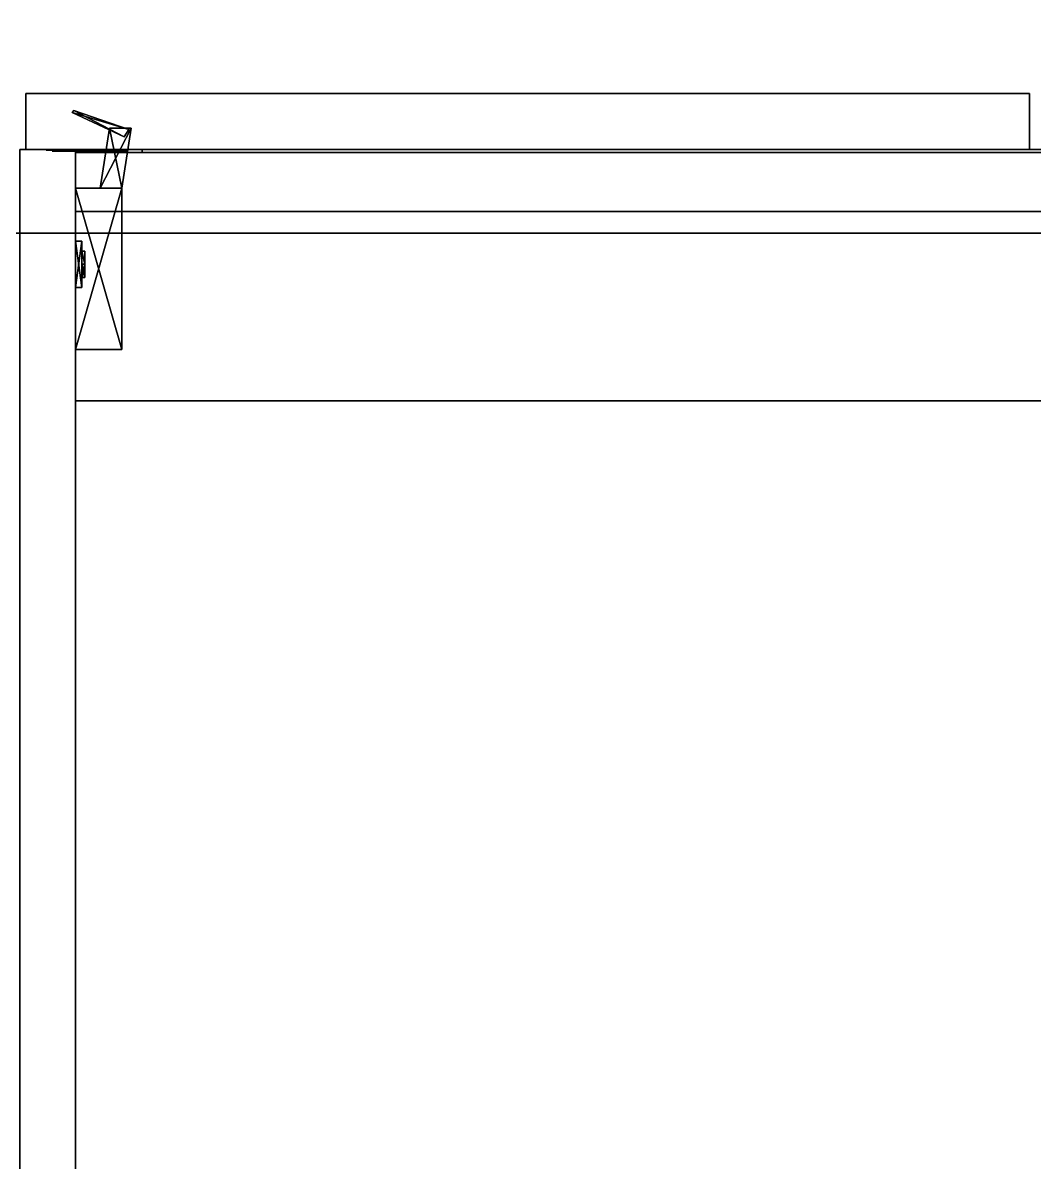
# Model space of a CAD drawing. Extents: x 0 to 5507, y -6518 to 0.
# Drawn here: x 1816 to 2142, y -3605.3 to -3238.2 of the extents above; entities that cross this region are included whole.
import ezdxf

# ---------------------------------------------------------------- set-up
doc = ezdxf.new("R2010")
doc.units = 0
for name, color, linetype in [('LAYER0', 7, 'CONTINUOUS'), ('LAYER1', 7, 'CONTINUOUS'), ('LAYER532', 7, 'CONTINUOUS'), ('LAYER602', 7, 'CONTINUOUS'), ('LAYER619', 7, 'CONTINUOUS'), ('LAYER620', 7, 'CONTINUOUS'), ('LAYER622', 28, 'CONTINUOUS'), ('LAYER623', 253, 'CONTINUOUS'), ('LAYER624', 28, 'CONTINUOUS'), ('LAYER625', 253, 'CONTINUOUS'), ('LAYER626', 254, 'CONTINUOUS'), ('LAYER632', 7, 'CONTINUOUS')]:
    doc.layers.add(name, color=color, linetype=linetype)

msp = doc.modelspace()

# ---------------------------------------------------------------- linework, layer by layer
at = {"layer": 'LAYER0', "invisible_edges": 1}
for points in [[(5507, 0), (0, -6518), (0, 0), (5507, 0)], [(5507, -6518, 5), (0, 0, 5), (0, -6518, 5), (5507, -6518, 5)], [(0, 0, 5), (5507, -6518, 5), (5507, 0, 5), (0, 0, 5)], [(0, -6518), (5507, 0), (5507, -6518), (0, -6518)]]:
    msp.add_3dface(points, dxfattribs=at)
at = {"layer": 'LAYER532', "invisible_edges": 1}
for points in [[(2487, -3306, 5), (762, -3849, 5), (762, -3306, 5), (2487, -3306, 5)], [(762, -3849, 5), (2487, -3306, 5), (2487, -3849, 5), (762, -3849, 5)], [(762, -3306, 115), (2487, -3306, 5), (762, -3306, 5), (762, -3306, 115)], [(2487, -3306, 5), (762, -3306, 115), (2487, -3306, 115), (2487, -3306, 5)], [(2487, -3849, 115), (762, -3306, 115), (762, -3849, 115), (2487, -3849, 115)], [(762, -3306, 115), (2487, -3849, 115), (2487, -3306, 115), (762, -3306, 115)]]:
    msp.add_3dface(points, dxfattribs=at)
at = {"layer": 'LAYER602', "invisible_edges": 1}
for points in [[(1833, -3849, 115), (1815, -3279, 115), (1833, -3279, 115), (1833, -3849, 115)], [(1815, -3279, 115), (1833, -3849, 115), (1815, -3849, 115), (1815, -3279, 115)], [(1815, -3279, 115), (1833, -3279, 895), (1833, -3279, 115), (1815, -3279, 115)], [(1833, -3279, 895), (1815, -3279, 115), (1815, -3279, 895), (1833, -3279, 895)], [(1815, -3849, 895), (1833, -3279, 895), (1815, -3279, 895), (1815, -3849, 895)], [(1833, -3279, 895), (1815, -3849, 895), (1833, -3849, 895), (1833, -3279, 895)], [(1833, -3849, 115), (1833, -3279, 895), (1833, -3849, 895), (1833, -3849, 115)], [(1833, -3279, 895), (1833, -3849, 115), (1833, -3279, 115), (1833, -3279, 895)]]:
    msp.add_3dface(points, dxfattribs=at)
at = {"layer": 'LAYER619', "invisible_edges": 1}
for points in [[(1833, -3849, 116), (2451, -3279, 116), (2451, -3849, 116), (1833, -3849, 116)], [(2451, -3279, 116), (1833, -3849, 116), (1833, -3279, 116), (2451, -3279, 116)], [(1833, -3279, 134), (2451, -3279, 116), (1833, -3279, 116), (1833, -3279, 134)], [(2451, -3279, 116), (1833, -3279, 134), (2451, -3279, 134), (2451, -3279, 116)], [(1833, -3849, 116), (1833, -3279, 134), (1833, -3279, 116), (1833, -3849, 116)], [(1833, -3279, 134), (1833, -3849, 116), (1833, -3849, 134), (1833, -3279, 134)], [(1833, -3279, 134), (2451, -3849, 134), (2451, -3279, 134), (1833, -3279, 134)], [(2451, -3849, 134), (1833, -3279, 134), (1833, -3849, 134), (2451, -3849, 134)]]:
    msp.add_3dface(points, dxfattribs=at)
at = {"layer": 'LAYER620', "invisible_edges": 1}
for points in [[(1833, -3360, 876.5), (2451, -3280, 876.5), (2451, -3360, 876.5), (1833, -3360, 876.5)], [(2451, -3280, 876.5), (1833, -3360, 876.5), (1833, -3280, 876.5), (2451, -3280, 876.5)], [(1833, -3280, 894.5), (2451, -3280, 876.5), (1833, -3280, 876.5), (1833, -3280, 894.5)], [(2451, -3280, 876.5), (1833, -3280, 894.5), (2451, -3280, 894.5), (2451, -3280, 876.5)], [(1833, -3360, 876.5), (1833, -3280, 894.5), (1833, -3280, 876.5), (1833, -3360, 876.5)], [(1833, -3280, 894.5), (1833, -3360, 876.5), (1833, -3360, 894.5), (1833, -3280, 894.5)], [(1833, -3280, 894.5), (2451, -3360, 894.5), (2451, -3280, 894.5), (1833, -3280, 894.5)], [(2451, -3360, 894.5), (1833, -3280, 894.5), (1833, -3360, 894.5), (2451, -3360, 894.5)], [(2451, -3360, 894.5), (1833, -3360, 876.5), (2451, -3360, 876.5), (2451, -3360, 894.5)], [(1833, -3360, 876.5), (2451, -3360, 894.5), (1833, -3360, 894.5), (1833, -3360, 876.5)]]:
    msp.add_3dface(points, dxfattribs=at)
at = {"layer": 'LAYER622'}
for points, invisible_edges in [([(1824.49, -3279.25, 213.0251), (1823.5, -3279.25, 218), (1825.5, -3279.25, 218), (1825.5, -3279.25, 212.5)], 10), ([(1823.5, -3279.25, 218), (1824.49, -3279.25, 222.9749), (1825.5, -3279.25, 223.5), (1825.5, -3279.25, 218)], 10), ([(1827.308, -3279.25, 208.8076), (1824.49, -3279.25, 213.0251), (1825.5, -3279.25, 212.5), (1829, -3279.25, 212.5)], 10), ([(1824.49, -3279.25, 222.9749), (1827.308, -3279.25, 227.1924), (1829, -3279.25, 223.5), (1825.5, -3279.25, 223.5)], 10), ([(1825.5, -3279.5, 223.5), (1825.5, -3279.5, 212.5), (1832.5, -3279.5, 212.5), (1832.291, -3279.5, 223.3167)], 4), ([(1831.525, -3279.25, 205.9896), (1827.308, -3279.25, 208.8076), (1829, -3279.25, 212.5), (1832.5, -3279.25, 212.5)], 10), ([(1827.308, -3279.25, 227.1924), (1831.525, -3279.25, 230.0104), (1832.5, -3279.25, 223.5), (1829, -3279.25, 223.5)], 10), ([(1836.5, -3279.25, 205), (1831.525, -3279.25, 205.9896), (1832.5, -3279.25, 212.5), (1836.5, -3279.25, 209)], 2), ([(1831.525, -3279.25, 230.0104), (1836.5, -3279.25, 231), (1836.5, -3279.25, 227), (1832.5, -3279.25, 223.5)], 8), ([(1832.291, -3279.5, 223.3167), (1832.5, -3279.5, 212.5), (1836.5, -3279.5, 209), (1836.5, -3279.5, 227)], 5), ([(1836.5, -3279.5, 227), (1836.5, -3279.5, 209), (1849.5, -3279.5, 209), (1849.5, -3279.5, 227)], 1), ([(1854.5, -3280, 197), (1849.5, -3280, 209), (1836.5, -3280, 209), (1836.5, -3280, 197)], 1), ([(1854.5, -3280, 239), (1849.5, -3280, 227), (1836.5, -3280, 227), (1836.5, -3280, 239)], 1), ([(1854.5, -3280, 239), (1854.5, -3280, 197), (1849.5, -3280, 209), (1849.5, -3280, 227)], 10)]:
    msp.add_3dface(points, dxfattribs=dict(at, invisible_edges=invisible_edges))
for points in [[(1836.5, -3279, 209), (1836.5, -3279, 197), (1836.5, -3279, 209)], [(1836.5, -3279, 227), (1836.5, -3279, 239), (1836.5, -3279, 227)], [(1849.5, -3280, 209), (1849.5, -3279, 209), (1836.5, -3279, 209), (1836.5, -3280, 209)], [(1836.5, -3280, 209), (1836.5, -3279, 209), (1836.5, -3279, 197), (1836.5, -3280, 197)], [(1836.5, -3280, 197), (1836.5, -3279, 197), (1854.5, -3279, 197), (1854.5, -3280, 197)], [(1849.5, -3280, 227), (1849.5, -3279, 227), (1836.5, -3279, 227), (1836.5, -3280, 227)], [(1836.5, -3280, 227), (1836.5, -3279, 227), (1836.5, -3279, 239), (1836.5, -3280, 239)], [(1836.5, -3280, 239), (1836.5, -3279, 239), (1854.5, -3279, 239), (1854.5, -3280, 239)], [(1854.5, -3279, 197), (1836.5, -3279, 197), (1836.5, -3279, 239), (1854.5, -3279, 239)], [(1854.5, -3280, 197), (1836.5, -3280, 197), (1836.5, -3280, 197), (1854.5, -3280, 197)], [(1854.5, -3280, 239), (1836.5, -3280, 239), (1836.5, -3280, 239), (1854.5, -3280, 239)], [(1849.5, -3279, 209), (1849.5, -3279, 227), (1849.5, -3279, 209)], [(1849.5, -3280, 209), (1849.5, -3279, 209), (1849.5, -3279, 227), (1849.5, -3280, 227)], [(1854.5, -3280, 239), (1854.5, -3279, 239), (1854.5, -3280, 239)], [(1854.5, -3279, 197), (1854.5, -3279, 239), (1854.5, -3280, 239), (1854.5, -3280, 197)]]:
    msp.add_3dface(points, dxfattribs=at)
at = {"layer": 'LAYER623'}
for points in [[(1831.918, -3267.077, 212.3477), (1832.409, -3266.5, 212.3477), (1848.692, -3274.924, 212.3477), (1831.918, -3267.077, 212.3477)], [(1831.918, -3267.077, 223.652), (1850.182, -3272.544, 223.652), (1832.409, -3266.5, 223.652), (1831.918, -3267.077, 223.652)], [(1848.692, -3274.924, 223.652), (1850.182, -3272.544, 223.652), (1831.918, -3267.077, 223.652), (1848.692, -3274.924, 223.652)], [(1848.692, -3274.924, 212.3477), (1832.409, -3266.5, 212.3477), (1850.182, -3272.544, 212.3477), (1848.692, -3274.924, 212.3477)], [(1832.409, -3266.5, 212.3477), (1832.409, -3266.5, 223.652), (1850.182, -3272.544, 212.3477), (1832.409, -3266.5, 212.3477)], [(1850.182, -3272.544, 212.3477), (1832.409, -3266.5, 223.652), (1850.182, -3272.544, 223.652), (1850.182, -3272.544, 212.3477)], [(1843.942, -3272.134, 211.2174), (1850.906, -3272.134, 211.2174), (1840.958, -3291.5, 211.2174), (1843.942, -3272.134, 211.2174)], [(1840.958, -3291.5, 211.2174), (1850.906, -3272.134, 211.2174), (1847.921, -3291.5, 211.2174), (1840.958, -3291.5, 211.2174)], [(1840.958, -3291.5, 224.7826), (1847.921, -3291.5, 224.7826), (1843.942, -3272.134, 224.7826), (1840.958, -3291.5, 224.7826)], [(1843.942, -3272.134, 224.7826), (1847.921, -3291.5, 224.7826), (1850.906, -3272.134, 224.7826), (1843.942, -3272.134, 224.7826)], [(1850.906, -3272.134, 211.2174), (1850.906, -3272.134, 224.7826), (1847.921, -3291.5, 211.2174), (1850.906, -3272.134, 211.2174)], [(1847.921, -3291.5, 211.2174), (1850.906, -3272.134, 224.7826), (1847.921, -3291.5, 224.7826), (1847.921, -3291.5, 211.2174)], [(1833, -3291.5, 211.2174), (1847.921, -3291.5, 211.2174), (1833, -3343.5, 211.2174), (1833, -3291.5, 211.2174)], [(1833, -3343.5, 211.2174), (1847.921, -3291.5, 211.2174), (1847.921, -3343.5, 211.2174), (1833, -3343.5, 211.2174)], [(1833, -3343.5, 224.7826), (1847.921, -3343.5, 224.7826), (1833, -3291.5, 224.7826), (1833, -3343.5, 224.7826)], [(1833, -3291.5, 224.7826), (1847.921, -3343.5, 224.7826), (1847.921, -3291.5, 224.7826), (1833, -3291.5, 224.7826)], [(1847.921, -3291.5, 211.2174), (1847.921, -3291.5, 224.7826), (1847.921, -3343.5, 211.2174), (1847.921, -3291.5, 211.2174)], [(1847.921, -3343.5, 211.2174), (1847.921, -3291.5, 224.7826), (1847.921, -3343.5, 224.7826), (1847.921, -3343.5, 211.2174)], [(1834.99, -3308.5, 244), (1833, -3308.5, 244), (1833, -3323.5, 244), (1834.99, -3308.5, 244)], [(1834.99, -3308.5, 244), (1833, -3323.5, 244), (1834.99, -3323.5, 244), (1834.99, -3308.5, 244)], [(1834.99, -3323.5, 192), (1833, -3323.5, 192), (1833, -3308.5, 192), (1834.99, -3323.5, 192)], [(1834.99, -3323.5, 192), (1833, -3308.5, 192), (1834.99, -3308.5, 192), (1834.99, -3323.5, 192)], [(1833, -3308.5, 192), (1833, -3308.5, 244), (1834.99, -3308.5, 244), (1833, -3308.5, 192)], [(1833, -3308.5, 192), (1834.99, -3308.5, 244), (1834.99, -3308.5, 192), (1833, -3308.5, 192)], [(1834.99, -3308.5, 192), (1834.99, -3308.5, 244), (1834.99, -3323.5, 244), (1834.99, -3308.5, 192)], [(1834.99, -3308.5, 192), (1834.99, -3323.5, 244), (1834.99, -3323.5, 192), (1834.99, -3308.5, 192)], [(1835.984, -3311.757, 236.087), (1835.984, -3316, 231.2909), (1834.99, -3311.757, 236.087), (1835.984, -3311.757, 236.087)], [(1834.99, -3311.757, 236.087), (1835.984, -3316, 231.2909), (1834.99, -3316, 231.2909), (1834.99, -3311.757, 236.087)], [(1834.99, -3316, 240.883), (1834.99, -3316, 231.2909), (1834.99, -3311.757, 236.087), (1834.99, -3316, 240.883)], [(1834.99, -3316, 240.883), (1835.984, -3316, 240.883), (1834.99, -3311.757, 236.087), (1834.99, -3316, 240.883)], [(1834.99, -3311.757, 236.087), (1835.984, -3316, 240.883), (1835.984, -3311.757, 236.087), (1834.99, -3311.757, 236.087)], [(1835.984, -3311.757, 199.913), (1835.984, -3316, 195.117), (1834.99, -3311.757, 199.913), (1835.984, -3311.757, 199.913)], [(1834.99, -3311.757, 199.913), (1835.984, -3316, 195.117), (1834.99, -3316, 195.117), (1834.99, -3311.757, 199.913)], [(1834.99, -3316, 204.7091), (1834.99, -3316, 195.117), (1834.99, -3311.757, 199.913), (1834.99, -3316, 204.7091)], [(1834.99, -3316, 204.7091), (1835.984, -3316, 204.7091), (1834.99, -3311.757, 199.913), (1834.99, -3316, 204.7091)], [(1834.99, -3311.757, 199.913), (1835.984, -3316, 204.7091), (1835.984, -3311.757, 199.913), (1834.99, -3311.757, 199.913)], [(1835.984, -3316, 240.883), (1835.984, -3320.242, 236.087), (1835.984, -3311.757, 236.087), (1835.984, -3316, 240.883)], [(1835.984, -3311.757, 236.087), (1835.984, -3320.242, 236.087), (1835.984, -3316, 231.2909), (1835.984, -3311.757, 236.087)], [(1835.984, -3316, 204.7091), (1835.984, -3320.242, 199.913), (1835.984, -3311.757, 199.913), (1835.984, -3316, 204.7091)], [(1835.984, -3311.757, 199.913), (1835.984, -3320.242, 199.913), (1835.984, -3316, 195.117), (1835.984, -3311.757, 199.913)], [(1835.984, -3316, 231.2909), (1835.984, -3320.242, 236.087), (1834.99, -3316, 231.2909), (1835.984, -3316, 231.2909)], [(1834.99, -3316, 231.2909), (1835.984, -3320.242, 236.087), (1834.99, -3320.242, 236.087), (1834.99, -3316, 231.2909)], [(1835.984, -3320.242, 236.087), (1835.984, -3316, 240.883), (1834.99, -3320.242, 236.087), (1835.984, -3320.242, 236.087)], [(1834.99, -3320.242, 236.087), (1835.984, -3316, 240.883), (1834.99, -3316, 240.883), (1834.99, -3320.242, 236.087)], [(1834.99, -3316, 240.883), (1834.99, -3320.242, 236.087), (1834.99, -3316, 231.2909), (1834.99, -3316, 240.883)], [(1835.984, -3316, 195.117), (1835.984, -3320.242, 199.913), (1834.99, -3316, 195.117), (1835.984, -3316, 195.117)], [(1834.99, -3316, 195.117), (1835.984, -3320.242, 199.913), (1834.99, -3320.242, 199.913), (1834.99, -3316, 195.117)], [(1835.984, -3320.242, 199.913), (1835.984, -3316, 204.7091), (1834.99, -3320.242, 199.913), (1835.984, -3320.242, 199.913)], [(1834.99, -3320.242, 199.913), (1835.984, -3316, 204.7091), (1834.99, -3316, 204.7091), (1834.99, -3320.242, 199.913)], [(1834.99, -3316, 204.7091), (1834.99, -3320.242, 199.913), (1834.99, -3316, 195.117), (1834.99, -3316, 204.7091)], [(1834.99, -3323.5, 244), (1833, -3323.5, 244), (1833, -3323.5, 192), (1834.99, -3323.5, 244)], [(1834.99, -3323.5, 244), (1833, -3323.5, 192), (1834.99, -3323.5, 192), (1834.99, -3323.5, 244)], [(1833, -3343.5, 211.2174), (1847.921, -3343.5, 211.2174), (1833, -3343.5, 224.7826), (1833, -3343.5, 211.2174)], [(1833, -3343.5, 224.7826), (1847.921, -3343.5, 211.2174), (1847.921, -3343.5, 224.7826), (1833, -3343.5, 224.7826)]]:
    msp.add_3dface(points, dxfattribs=at)
at = {"layer": 'LAYER624'}
for points, invisible_edges in [([(1824.49, -3279.25, 787.0251), (1823.5, -3279.25, 792), (1825.5, -3279.25, 792), (1825.5, -3279.25, 786.5)], 10), ([(1823.5, -3279.25, 792), (1824.49, -3279.25, 796.9749), (1825.5, -3279.25, 797.5), (1825.5, -3279.25, 792)], 10), ([(1827.308, -3279.25, 782.8076), (1824.49, -3279.25, 787.0251), (1825.5, -3279.25, 786.5), (1829, -3279.25, 786.5)], 10), ([(1824.49, -3279.25, 796.9749), (1827.308, -3279.25, 801.1924), (1829, -3279.25, 797.5), (1825.5, -3279.25, 797.5)], 10), ([(1825.5, -3279.5, 797.5), (1825.5, -3279.5, 786.5), (1832.5, -3279.5, 786.5), (1832.291, -3279.5, 797.3167)], 4), ([(1831.525, -3279.25, 779.9896), (1827.308, -3279.25, 782.8076), (1829, -3279.25, 786.5), (1832.5, -3279.25, 786.5)], 10), ([(1827.308, -3279.25, 801.1924), (1831.525, -3279.25, 804.0104), (1832.5, -3279.25, 797.5), (1829, -3279.25, 797.5)], 10), ([(1836.5, -3279.25, 779), (1831.525, -3279.25, 779.9896), (1832.5, -3279.25, 786.5), (1836.5, -3279.25, 783)], 2), ([(1831.525, -3279.25, 804.0104), (1836.5, -3279.25, 805), (1836.5, -3279.25, 801), (1832.5, -3279.25, 797.5)], 8), ([(1832.291, -3279.5, 797.3167), (1832.5, -3279.5, 786.5), (1836.5, -3279.5, 783), (1836.5, -3279.5, 801)], 5), ([(1836.5, -3279.5, 801), (1836.5, -3279.5, 783), (1849.5, -3279.5, 783), (1849.5, -3279.5, 801)], 1), ([(1854.5, -3280, 771), (1849.5, -3280, 783), (1836.5, -3280, 783), (1836.5, -3280, 771)], 1), ([(1854.5, -3280, 813), (1849.5, -3280, 801), (1836.5, -3280, 801), (1836.5, -3280, 813)], 1), ([(1854.5, -3280, 813), (1854.5, -3280, 771), (1849.5, -3280, 783), (1849.5, -3280, 801)], 10)]:
    msp.add_3dface(points, dxfattribs=dict(at, invisible_edges=invisible_edges))
for points in [[(1836.5, -3279, 783), (1836.5, -3279, 771), (1836.5, -3279, 783)], [(1836.5, -3279, 801), (1836.5, -3279, 813), (1836.5, -3279, 801)], [(1849.5, -3280, 783), (1849.5, -3279, 783), (1836.5, -3279, 783), (1836.5, -3280, 783)], [(1836.5, -3280, 783), (1836.5, -3279, 783), (1836.5, -3279, 771), (1836.5, -3280, 771)], [(1836.5, -3280, 771), (1836.5, -3279, 771), (1854.5, -3279, 771), (1854.5, -3280, 771)], [(1849.5, -3280, 801), (1849.5, -3279, 801), (1836.5, -3279, 801), (1836.5, -3280, 801)], [(1836.5, -3280, 801), (1836.5, -3279, 801), (1836.5, -3279, 813), (1836.5, -3280, 813)], [(1836.5, -3280, 813), (1836.5, -3279, 813), (1854.5, -3279, 813), (1854.5, -3280, 813)], [(1854.5, -3279, 771), (1836.5, -3279, 771), (1836.5, -3279, 813), (1854.5, -3279, 813)], [(1854.5, -3280, 771), (1836.5, -3280, 771), (1836.5, -3280, 771), (1854.5, -3280, 771)], [(1854.5, -3280, 813), (1836.5, -3280, 813), (1836.5, -3280, 813), (1854.5, -3280, 813)], [(1849.5, -3279, 783), (1849.5, -3279, 801), (1849.5, -3279, 783)], [(1849.5, -3280, 783), (1849.5, -3279, 783), (1849.5, -3279, 801), (1849.5, -3280, 801)], [(1854.5, -3280, 813), (1854.5, -3279, 813), (1854.5, -3280, 813)], [(1854.5, -3279, 771), (1854.5, -3279, 813), (1854.5, -3280, 813), (1854.5, -3280, 771)]]:
    msp.add_3dface(points, dxfattribs=at)
at = {"layer": 'LAYER625'}
for points in [[(1831.918, -3267.077, 786.3477), (1832.409, -3266.5, 786.3477), (1848.692, -3274.924, 786.3477), (1831.918, -3267.077, 786.3477)], [(1831.918, -3267.077, 797.652), (1850.182, -3272.544, 797.652), (1832.409, -3266.5, 797.652), (1831.918, -3267.077, 797.652)], [(1848.692, -3274.924, 797.652), (1850.182, -3272.544, 797.652), (1831.918, -3267.077, 797.652), (1848.692, -3274.924, 797.652)], [(1848.692, -3274.924, 786.3477), (1832.409, -3266.5, 786.3477), (1850.182, -3272.544, 786.3477), (1848.692, -3274.924, 786.3477)], [(1832.409, -3266.5, 786.3477), (1832.409, -3266.5, 797.652), (1850.182, -3272.544, 786.3477), (1832.409, -3266.5, 786.3477)], [(1850.182, -3272.544, 786.3477), (1832.409, -3266.5, 797.652), (1850.182, -3272.544, 797.652), (1850.182, -3272.544, 786.3477)], [(1843.942, -3272.134, 785.2174), (1850.906, -3272.134, 785.2174), (1840.958, -3291.5, 785.2174), (1843.942, -3272.134, 785.2174)], [(1840.958, -3291.5, 785.2174), (1850.906, -3272.134, 785.2174), (1847.921, -3291.5, 785.2174), (1840.958, -3291.5, 785.2174)], [(1840.958, -3291.5, 798.7826), (1847.921, -3291.5, 798.7826), (1843.942, -3272.134, 798.7826), (1840.958, -3291.5, 798.7826)], [(1843.942, -3272.134, 798.7826), (1847.921, -3291.5, 798.7826), (1850.906, -3272.134, 798.7826), (1843.942, -3272.134, 798.7826)], [(1850.906, -3272.134, 785.2174), (1850.906, -3272.134, 798.7826), (1847.921, -3291.5, 785.2174), (1850.906, -3272.134, 785.2174)], [(1847.921, -3291.5, 785.2174), (1850.906, -3272.134, 798.7826), (1847.921, -3291.5, 798.7826), (1847.921, -3291.5, 785.2174)], [(1833, -3291.5, 785.2174), (1847.921, -3291.5, 785.2174), (1833, -3343.5, 785.2174), (1833, -3291.5, 785.2174)], [(1833, -3343.5, 785.2174), (1847.921, -3291.5, 785.2174), (1847.921, -3343.5, 785.2174), (1833, -3343.5, 785.2174)], [(1833, -3343.5, 798.7826), (1847.921, -3343.5, 798.7826), (1833, -3291.5, 798.7826), (1833, -3343.5, 798.7826)], [(1833, -3291.5, 798.7826), (1847.921, -3343.5, 798.7826), (1847.921, -3291.5, 798.7826), (1833, -3291.5, 798.7826)], [(1847.921, -3291.5, 785.2174), (1847.921, -3291.5, 798.7826), (1847.921, -3343.5, 785.2174), (1847.921, -3291.5, 785.2174)], [(1847.921, -3343.5, 785.2174), (1847.921, -3291.5, 798.7826), (1847.921, -3343.5, 798.7826), (1847.921, -3343.5, 785.2174)], [(1834.99, -3308.5, 818), (1833, -3308.5, 818), (1833, -3323.5, 818), (1834.99, -3308.5, 818)], [(1834.99, -3308.5, 818), (1833, -3323.5, 818), (1834.99, -3323.5, 818), (1834.99, -3308.5, 818)], [(1834.99, -3323.5, 766), (1833, -3323.5, 766), (1833, -3308.5, 766), (1834.99, -3323.5, 766)], [(1834.99, -3323.5, 766), (1833, -3308.5, 766), (1834.99, -3308.5, 766), (1834.99, -3323.5, 766)], [(1833, -3308.5, 766), (1833, -3308.5, 818), (1834.99, -3308.5, 818), (1833, -3308.5, 766)], [(1833, -3308.5, 766), (1834.99, -3308.5, 818), (1834.99, -3308.5, 766), (1833, -3308.5, 766)], [(1834.99, -3308.5, 766), (1834.99, -3308.5, 818), (1834.99, -3323.5, 818), (1834.99, -3308.5, 766)], [(1834.99, -3308.5, 766), (1834.99, -3323.5, 818), (1834.99, -3323.5, 766), (1834.99, -3308.5, 766)], [(1835.984, -3311.757, 810.087), (1835.984, -3316, 805.291), (1834.99, -3311.757, 810.087), (1835.984, -3311.757, 810.087)], [(1834.99, -3311.757, 810.087), (1835.984, -3316, 805.291), (1834.99, -3316, 805.291), (1834.99, -3311.757, 810.087)], [(1834.99, -3316, 814.883), (1834.99, -3316, 805.291), (1834.99, -3311.757, 810.087), (1834.99, -3316, 814.883)], [(1834.99, -3316, 814.883), (1835.984, -3316, 814.883), (1834.99, -3311.757, 810.087), (1834.99, -3316, 814.883)], [(1834.99, -3311.757, 810.087), (1835.984, -3316, 814.883), (1835.984, -3311.757, 810.087), (1834.99, -3311.757, 810.087)], [(1835.984, -3311.757, 773.913), (1835.984, -3316, 769.117), (1834.99, -3311.757, 773.913), (1835.984, -3311.757, 773.913)], [(1834.99, -3311.757, 773.913), (1835.984, -3316, 769.117), (1834.99, -3316, 769.117), (1834.99, -3311.757, 773.913)], [(1834.99, -3316, 778.709), (1834.99, -3316, 769.117), (1834.99, -3311.757, 773.913), (1834.99, -3316, 778.709)], [(1834.99, -3316, 778.709), (1835.984, -3316, 778.709), (1834.99, -3311.757, 773.913), (1834.99, -3316, 778.709)], [(1834.99, -3311.757, 773.913), (1835.984, -3316, 778.709), (1835.984, -3311.757, 773.913), (1834.99, -3311.757, 773.913)], [(1835.984, -3316, 814.883), (1835.984, -3320.242, 810.087), (1835.984, -3311.757, 810.087), (1835.984, -3316, 814.883)], [(1835.984, -3311.757, 810.087), (1835.984, -3320.242, 810.087), (1835.984, -3316, 805.291), (1835.984, -3311.757, 810.087)], [(1835.984, -3316, 778.709), (1835.984, -3320.242, 773.913), (1835.984, -3311.757, 773.913), (1835.984, -3316, 778.709)], [(1835.984, -3311.757, 773.913), (1835.984, -3320.242, 773.913), (1835.984, -3316, 769.117), (1835.984, -3311.757, 773.913)], [(1835.984, -3316, 805.291), (1835.984, -3320.242, 810.087), (1834.99, -3316, 805.291), (1835.984, -3316, 805.291)], [(1834.99, -3316, 805.291), (1835.984, -3320.242, 810.087), (1834.99, -3320.242, 810.087), (1834.99, -3316, 805.291)], [(1835.984, -3320.242, 810.087), (1835.984, -3316, 814.883), (1834.99, -3320.242, 810.087), (1835.984, -3320.242, 810.087)], [(1834.99, -3320.242, 810.087), (1835.984, -3316, 814.883), (1834.99, -3316, 814.883), (1834.99, -3320.242, 810.087)], [(1834.99, -3316, 814.883), (1834.99, -3320.242, 810.087), (1834.99, -3316, 805.291), (1834.99, -3316, 814.883)], [(1835.984, -3316, 769.117), (1835.984, -3320.242, 773.913), (1834.99, -3316, 769.117), (1835.984, -3316, 769.117)], [(1834.99, -3316, 769.117), (1835.984, -3320.242, 773.913), (1834.99, -3320.242, 773.913), (1834.99, -3316, 769.117)], [(1835.984, -3320.242, 773.913), (1835.984, -3316, 778.709), (1834.99, -3320.242, 773.913), (1835.984, -3320.242, 773.913)], [(1834.99, -3320.242, 773.913), (1835.984, -3316, 778.709), (1834.99, -3316, 778.709), (1834.99, -3320.242, 773.913)], [(1834.99, -3316, 778.709), (1834.99, -3320.242, 773.913), (1834.99, -3316, 769.117), (1834.99, -3316, 778.709)], [(1834.99, -3323.5, 818), (1833, -3323.5, 818), (1833, -3323.5, 766), (1834.99, -3323.5, 818)], [(1834.99, -3323.5, 818), (1833, -3323.5, 766), (1834.99, -3323.5, 766), (1834.99, -3323.5, 818)], [(1833, -3343.5, 785.2174), (1847.921, -3343.5, 785.2174), (1833, -3343.5, 798.7826), (1833, -3343.5, 785.2174)], [(1833, -3343.5, 798.7826), (1847.921, -3343.5, 785.2174), (1847.921, -3343.5, 798.7826), (1833, -3343.5, 798.7826)]]:
    msp.add_3dface(points, dxfattribs=at)
at = {"layer": 'LAYER626', "invisible_edges": 1}
for points in [[(2140.5, -3261, 118), (1817, -3279, 118), (1817, -3261, 118), (2140.5, -3261, 118)], [(1817, -3279, 118), (2140.5, -3261, 118), (2140.5, -3279, 118), (1817, -3279, 118)], [(1817, -3261, 892), (1817, -3279, 118), (1817, -3279, 892), (1817, -3261, 892)], [(1817, -3279, 118), (1817, -3261, 892), (1817, -3261, 118), (1817, -3279, 118)], [(2140.5, -3279, 892), (1817, -3261, 892), (1817, -3279, 892), (2140.5, -3279, 892)], [(1817, -3261, 892), (2140.5, -3279, 892), (2140.5, -3261, 892), (1817, -3261, 892)], [(1817, -3261, 892), (2140.5, -3261, 118), (1817, -3261, 118), (1817, -3261, 892)], [(2140.5, -3261, 118), (1817, -3261, 892), (2140.5, -3261, 892), (2140.5, -3261, 118)], [(2140.5, -3261, 118), (2140.5, -3279, 892), (2140.5, -3279, 118), (2140.5, -3261, 118)], [(2140.5, -3279, 892), (2140.5, -3261, 118), (2140.5, -3261, 892), (2140.5, -3279, 892)], [(2140.5, -3279, 892), (1817, -3279, 118), (2140.5, -3279, 118), (2140.5, -3279, 892)], [(1817, -3279, 118), (2140.5, -3279, 892), (1817, -3279, 892), (1817, -3279, 118)]]:
    msp.add_3dface(points, dxfattribs=at)
at = {"layer": 'LAYER632', "invisible_edges": 1}
for points in [[(2451, -3849, 523.5), (1833, -3299, 523.5), (1833, -3849, 523.5), (2451, -3849, 523.5)], [(1833, -3299, 523.5), (2451, -3849, 523.5), (2451, -3299, 523.5), (1833, -3299, 523.5)], [(1833, -3849, 505.5), (1833, -3299, 523.5), (1833, -3299, 505.5), (1833, -3849, 505.5)], [(1833, -3299, 523.5), (1833, -3849, 505.5), (1833, -3849, 523.5), (1833, -3299, 523.5)], [(2451, -3299, 505.5), (1833, -3299, 523.5), (2451, -3299, 523.5), (2451, -3299, 505.5)], [(1833, -3299, 523.5), (2451, -3299, 505.5), (1833, -3299, 505.5), (1833, -3299, 523.5)], [(2451, -3299, 505.5), (1833, -3849, 505.5), (1833, -3299, 505.5), (2451, -3299, 505.5)], [(1833, -3849, 505.5), (2451, -3299, 505.5), (2451, -3849, 505.5), (1833, -3849, 505.5)]]:
    msp.add_3dface(points, dxfattribs=at)

# ---------------------------------------------------------------- meshes
at = {"layer": 'LAYER1'}
mesh = msp.add_polymesh((3, 2), dxfattribs=at)
for k, corner in enumerate([(3052, -1518, 2340), (1039, -1518, 2340), (3052, -6518, 2340), (3052, -1518, 2340), (3202, -6518, 2340), (3202, -1368, 2340)]):
    mesh.set_mesh_vertex(divmod(k, 2), corner)
at = {"layer": 'LAYER622'}
mesh = msp.add_polymesh((2, 9), dxfattribs=at)
for k, corner in enumerate([(1836.5, -3279.25, 205), (1831.525, -3279.25, 205.9896), (1827.308, -3279.25, 208.8076), (1824.49, -3279.25, 213.0251), (1823.5, -3279.25, 218), (1824.49, -3279.25, 222.9749), (1827.308, -3279.25, 227.1924), (1831.525, -3279.25, 230.0104), (1836.5, -3279.25, 231), (1836.5, -3279, 205), (1831.525, -3279, 205.9896), (1827.308, -3279, 208.8076), (1824.49, -3279, 213.0251), (1823.5, -3279, 218), (1824.49, -3279, 222.9749), (1827.308, -3279, 227.1924), (1831.525, -3279, 230.0104), (1836.5, -3279, 231)]):
    mesh.set_mesh_vertex(divmod(k, 9), corner)
at = {"layer": 'LAYER624'}
mesh = msp.add_polymesh((2, 9), dxfattribs=at)
for k, corner in enumerate([(1836.5, -3279.25, 779), (1831.525, -3279.25, 779.9896), (1827.308, -3279.25, 782.8076), (1824.49, -3279.25, 787.0251), (1823.5, -3279.25, 792), (1824.49, -3279.25, 796.9749), (1827.308, -3279.25, 801.1924), (1831.525, -3279.25, 804.0104), (1836.5, -3279.25, 805), (1836.5, -3279, 779), (1831.525, -3279, 779.9896), (1827.308, -3279, 782.8076), (1824.49, -3279, 787.0251), (1823.5, -3279, 792), (1824.49, -3279, 796.9749), (1827.308, -3279, 801.1924), (1831.525, -3279, 804.0104), (1836.5, -3279, 805)]):
    mesh.set_mesh_vertex(divmod(k, 9), corner)

doc.saveas('drawing.dxf')
